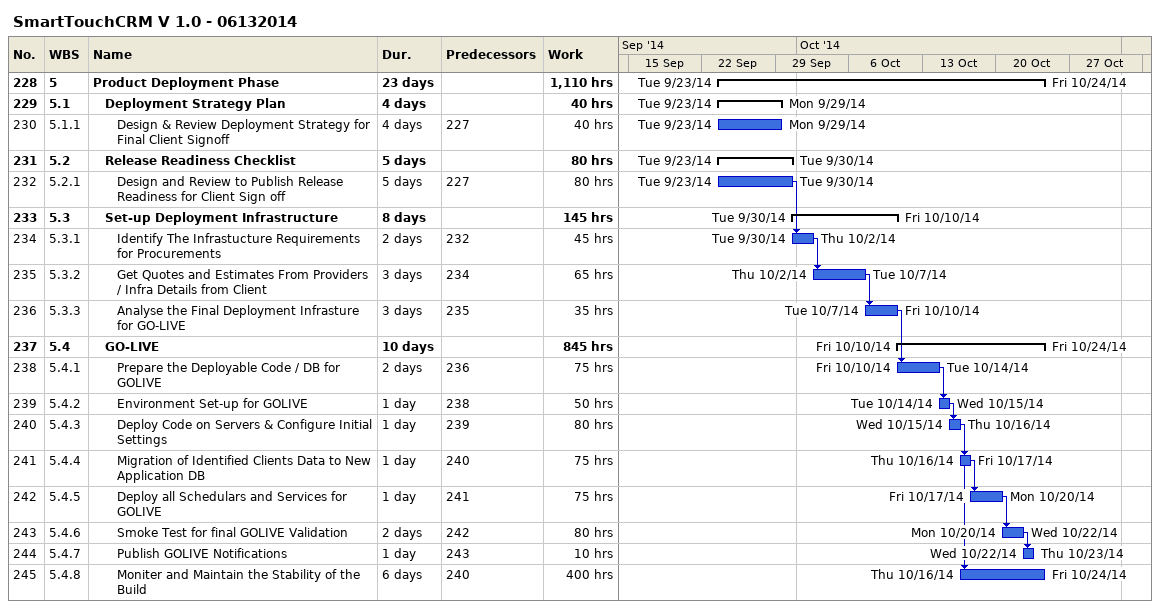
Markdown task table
SmartTouchCRM V 1.0 - 06132014

| ID | WBS | Task | Duration | Start | Finish | Predecessors | Work (h) |
|---|---|---|---|---|---|---|---|
| 228 | 5 | **Product Deployment Phase** | 23d | 2014-09-23 | 2014-10-24 |  | 1110 |
| 229 | 5.1 | **Deployment Strategy Plan** | 4d | 2014-09-23 | 2014-09-29 |  | 40 |
| 230 | 5.1.1 | Design & Review Deployment Strategy for Final Client Signoff | 4d | 2014-09-23 | 2014-09-29 | 227 | 40 |
| 231 | 5.2 | **Release Readiness Checklist** | 5d | 2014-09-23 | 2014-09-30 |  | 80 |
| 232 | 5.2.1 | Design and Review to Publish Release Readiness for Client Sign off | 5d | 2014-09-23 | 2014-09-30 | 227 | 80 |
| 233 | 5.3 | **Set-up Deployment Infrastructure** | 8d | 2014-09-30 | 2014-10-10 |  | 145 |
| 234 | 5.3.1 | Identify The Infrastucture Requirements for Procurements | 2d | 2014-09-30 | 2014-10-02 | 232 | 45 |
| 235 | 5.3.2 | Get Quotes and Estimates From Providers / Infra Details from Client | 3d | 2014-10-02 | 2014-10-07 | 234 | 65 |
| 236 | 5.3.3 | Analyse the Final Deployment Infrasture for GO-LIVE | 3d | 2014-10-07 | 2014-10-10 | 235 | 35 |
| 237 | 5.4 | **GO-LIVE** | 10d | 2014-10-10 | 2014-10-24 |  | 845 |
| 238 | 5.4.1 | Prepare the Deployable Code / DB for GOLIVE | 2d | 2014-10-10 | 2014-10-14 | 236 | 75 |
| 239 | 5.4.2 | Environment Set-up for GOLIVE | 1d | 2014-10-14 | 2014-10-15 | 238 | 50 |
| 240 | 5.4.3 | Deploy Code on Servers & Configure Initial Settings | 1d | 2014-10-15 | 2014-10-16 | 239 | 80 |
| 241 | 5.4.4 | Migration of Identified Clients Data to New Application DB | 1d | 2014-10-16 | 2014-10-17 | 240 | 75 |
| 242 | 5.4.5 | Deploy all Schedulars and Services for GOLIVE | 1d | 2014-10-17 | 2014-10-20 | 241 | 75 |
| 243 | 5.4.6 | Smoke Test for final GOLIVE Validation | 2d | 2014-10-20 | 2014-10-22 | 242 | 80 |
| 244 | 5.4.7 | Publish GOLIVE Notifications | 1d | 2014-10-22 | 2014-10-23 | 243 | 10 |
| 245 | 5.4.8 | Moniter and Maintain the Stability of the Build | 6d | 2014-10-16 | 2014-10-24 | 240 | 400 |
